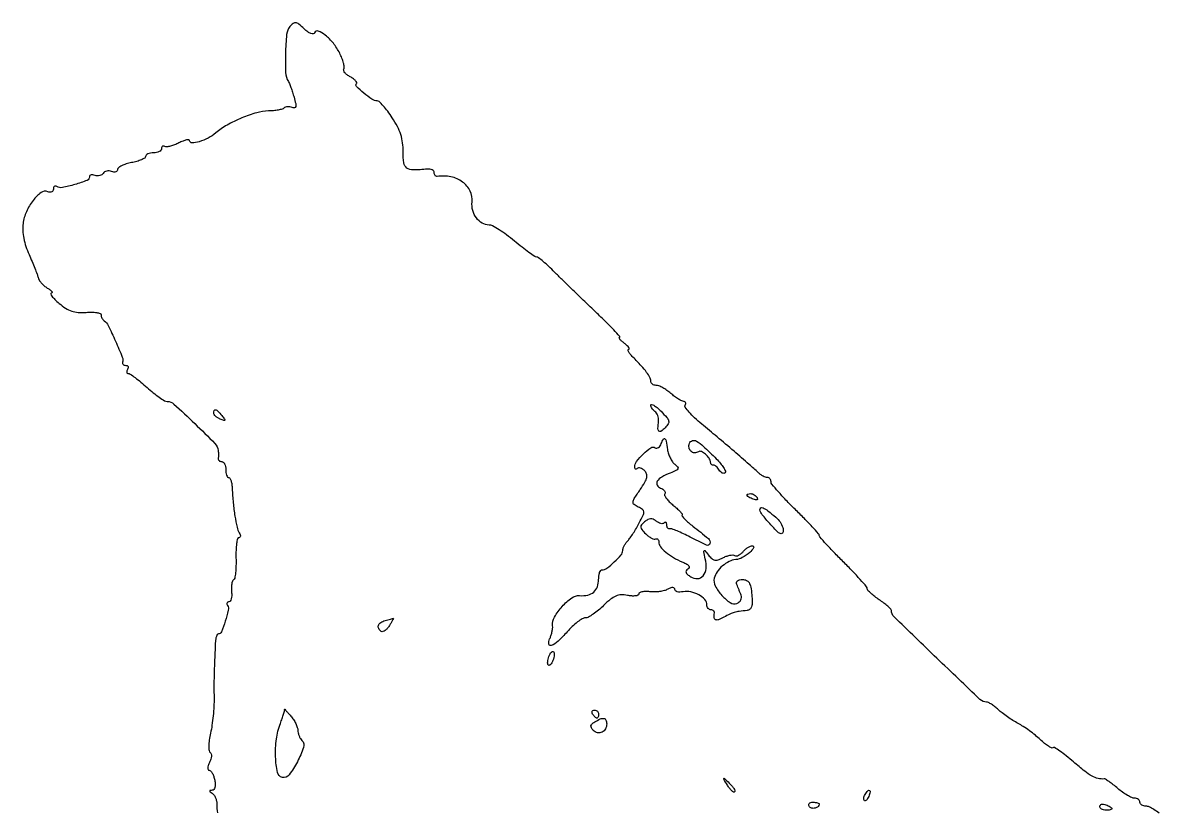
# Model space of a CAD drawing. Extents: x 0 to 356, y 0 to 429.
# Drawn here: x 1.4 to 284.8, y 232.5 to 429.5 of the extents above; entities that cross this region are included whole.
import ezdxf

# ---------------------------------------------------------------- set-up
doc = ezdxf.new("R2010")
doc.units = 0

msp = doc.modelspace()

# ---------------------------------------------------------------- linework, layer by layer
msp.add_lwpolyline([(284.811396, 232.302653, 0.024999), (283.480779, 233.192187, 0.025353), (282.286939, 233.826818, 0.109915), (281.508658, 234, -0.064463), (280.931878, 234.074672, -0.082148), (280.443168, 234.29375, -0.09877), (280.116224, 234.618643, -0.148999), (280, 235, 0.133438), (279.896384, 235.381344, 0.100502), (279.605065, 235.70625, 0.08749), (279.169292, 235.924863, 0.072739), (278.655539, 236, -0.108043), (277.957306, 236.15266, -0.024353), (276.872213, 236.716463, -0.024148), (275.657956, 237.505393, -0.02135), (274.47261, 238.439023, 0.010272), (273.34395, 239.369237, 0.014624), (272.301364, 240.144709, 0.010541), (271.41342, 240.738199, 0.168844), (271.06707, 240.820602, -0.084682), (269.578925, 240.921959, -0.067461), (268.077339, 241.507278, -0.041155), (266.219428, 242.747666, -0.010623), (263.443261, 245.049108, 0.010477), (261.614381, 246.566152, 0.017112), (259.995242, 247.764876, 0.011155), (258.645675, 248.650544, 0.349201), (258.274964, 248.608297, -0.32121), (257.94021, 248.55297, -0.02854), (257.152718, 248.998507, -0.028871), (256.1908, 249.699352, -0.017891), (255.142523, 250.624642, 0.019612), (253.919585, 251.696637, 0.012577), (252.422625, 252.847318, 0.01264), (250.897527, 253.901741, 0.023026), (249.594073, 254.671766, -0.017964), (248.333143, 255.399558, -0.012068), (246.944675, 256.316269, -0.012164), (245.641872, 257.270149, -0.02343), (244.655511, 258.106313, 0.019433), (243.814035, 258.83129, 0.02328), (242.96652, 259.44373, 0.022885), (242.217087, 259.886304, 0.122527), (241.76009, 260, -0.19228), (240.102385, 260.66196, -0.001458), (229.364978, 270.923943, -0.00141), (218.668123, 281.265239, -0.201434), (217.997125, 282.843801, 0.196264), (217.850351, 283.198863, 0.016513), (217.115533, 283.894742, 0.019996), (216.147249, 284.686084, 0.014077), (215, 285.5, -0.016474), (213.852922, 286.322088, -0.022754), (212.884467, 287.138269, -0.020404), (212.162116, 287.862332, -0.187055), (212.002875, 288.268576, 0.178507), (211.821166, 288.755703, 0.00448), (210.238345, 290.562969, 0.009071), (208.299569, 292.659222, 0.005993), (206, 295, -0.004877), (203.700397, 297.33039, -0.007521), (201.7625, 299.394164, -0.003119), (200.152958, 301.18306, -0.183632), (200, 301.585495, 0.185367), (199.846029, 301.986538, 0.00319), (198.2375, 303.749845, 0.007637), (196.299602, 305.783954, 0.004953), (194, 308.07914, -0.008133), (191.70104, 310.403059, -0.011925), (189.7625, 312.526606, -0.00739), (188.223853, 314.348703, -0.173324), (188, 314.975069, 0.089402), (187.929468, 315.366381, 0.095148), (187.727232, 315.698927, 0.099848), (187.425681, 315.921412, 0.109589), (187.071429, 316, -0.094089), (186.623267, 316.085087, -0.03247), (186.024312, 316.367188, -0.03091), (185.388986, 316.771628, -0.031238), (184.810727, 317.25, 0.008988), (182.551418, 319.2949, 0.002204), (178.759517, 322.575578, 0.00234), (174.562955, 326.140188, 0.003079), (170.699169, 329.350692, -0.016206), (168.940767, 330.891572, -0.025581), (167.548188, 332.334415, -0.023055), (166.581598, 333.55341, -0.303291), (166.562231, 334.100692, 0.077488), (166.707165, 334.44454, 0.155123), (166.688627, 334.735828, 0.185818), (166.512806, 334.928851, 0.116664), (166.212027, 335, -0.118998), (165.72404, 335.117807, -0.02079), (164.894766, 335.5875, -0.021536), (163.949311, 336.234293, -0.017853), (163, 337, 0.026119), (162.018225, 337.765465, 0.027277), (160.975695, 338.4125, 0.02829), (160.018811, 338.868081, 0.097252), (159.34699, 339, -0.07581), (158.832361, 339.07848, -0.089199), (158.395678, 339.306148, -0.100731), (158.103758, 339.64475, -0.128377), (158, 340.042206, 0.121647), (157.764028, 340.997755, 0.038079), (156.974329, 342.256415, 0.026822), (155.636324, 343.877297, 0.009557), (153.561439, 346.048007, -0.021404), (152.877544, 346.798286, -0.049868), (152.450739, 347.426602, -0.114446), (152.339464, 347.830028, -0.426342), (152.502568, 348, 0.409937), (152.64534, 348.140699, 0.16153), (152.553643, 348.431283, 0.053984), (152.128124, 348.903119, 0.020389), (151.44113, 349.468197, -0.017242), (150.743294, 350.034869, -0.040648), (150.275436, 350.514453, -0.095034), (150.102433, 350.829428, -0.494851), (150.198651, 350.968197, 0.633211), (150.282047, 351.167475, 0.004949), (148.759441, 352.826595, 0.009441), (146.792444, 354.849862, 0.005218), (144.318128, 357.25, -0.001521), (141.526948, 359.917732, -0.001273), (138.58041, 362.765625, -0.001284), (135.899599, 365.38333, -0.00352), (134.024313, 367.25, 0.009596), (132.545502, 368.686667, 0.013726), (131.175819, 369.898438, 0.009565), (130.001782, 370.843426, 0.166153), (129.543617, 371, -0.150832), (129.06133, 371.148875, -0.006558), (127.599181, 372.175, -0.010652), (125.886115, 373.467434, -0.007348), (124, 375, 0.014625), (122.05791, 376.531671, 0.018524), (120.173534, 377.825, 0.016781), (118.545373, 378.780932, 0.124979), (117.682648, 379, -0.132383), (115.957744, 379.464843, -0.102322), (114.501498, 380.769126, -0.094051), (113.593748, 382.653563, -0.092245), (113.430957, 384.7529, 0.140564), (112.953115, 387.491939, 0.122119), (111.081655, 389.736265, 0.107629), (108.153136, 391.038017, 0.090357), (104.75, 391.118421, -0.146169), (104.464442, 391.156824, -0.119485), (104.220312, 391.347001, -0.097911), (104.056153, 391.665465, -0.070303), (104, 392.062858, 0.169647), (103.863406, 392.453856, 0.108035), (103.485938, 392.761211, 0.083863), (102.919401, 392.93696, 0.058778), (102.25, 392.947704, -0.021288), (98.729892, 392.740469, -0.161896), (97.167016, 393.232109, -0.205676), (96.41115, 394.495027, -0.037203), (96.24552, 397.286972, 0.036859), (96.114954, 399.513723, 0.044478), (95.655574, 401.556973, 0.041709), (94.812176, 403.588978, 0.02696), (93.522278, 405.786972, 0.014752), (92.384416, 407.400851, 0.020845), (91.271398, 408.762423, 0.017641), (90.290099, 409.790228, 0.19576), (89.774843, 410, -0.1466), (88.458354, 410.394473, -0.027846), (86.424868, 411.901966, -0.024061), (84.617942, 413.557568, -0.412915), (84.619558, 414.286225, 0.313078), (84.672864, 414.581551, 0.08014), (84.388335, 415.008175, 0.05317), (83.82841, 415.495745, 0.029708), (83.057638, 415.969153, -0.038771), (82.285516, 416.462862, -0.059857), (81.715257, 417.01139, -0.081141), (81.417298, 417.527803, -0.232816), (81.455941, 417.928711, 0.175456), (81.562094, 418.436206, 0.029273), (81.361303, 419.428233, 0.029033), (80.972077, 420.617531, 0.022104), (80.41485, 421.870232, 0.052002), (78.842683, 424.341209, 0.055016), (76.820668, 426.383204, 0.082759), (75.057663, 427.381549, 0.422545), (74.147495, 426.942486, -0.291166), (73.827474, 426.682434, -0.122645), (73.253617, 426.756498, -0.066074), (72.460385, 427.194365, -0.029471), (71.542382, 427.960184, 0.01714), (70.202541, 429.135107, 0.134688), (69.453103, 429.467873, 0.209749), (68.80696, 429.293632, 0.050335), (67.997008, 428.496394, 0.149834), (67.187374, 426.555891, 0.017369), (66.886814, 421.797582, 0.0184), (66.92707, 417.033228, 0.127771), (67.609298, 414.823152, -0.043385), (67.874565, 414.29685, -0.008345), (68.254614, 413.29764, -0.008829), (68.659191, 412.113023, -0.008037), (69.035187, 410.877309, -0.013333), (69.441356, 409.303925, -0.103753), (69.45583, 408.550271, -0.324943), (69.15618, 408.268377, -0.123858), (68.553806, 408.340979, 0.055695), (67.983691, 408.489674, 0.055579), (67.394408, 408.509017, 0.060901), (66.874609, 408.403712, 0.116461), (66.514284, 408.181099, -0.127255), (66.060549, 407.913942, -0.023161), (65.102988, 407.687028, -0.023602), (63.928782, 407.522553, -0.01949), (62.666518, 407.455594, 0.066403), (59.728398, 407.021649, 0.028834), (55.994278, 405.713772, 0.028785), (52.315481, 403.927154, 0.048544), (49.5, 401.973278, -0.055755), (47.611903, 400.702824, -0.047785), (45.390704, 399.801721, -0.059449), (43.575678, 399.48803, -0.42964), (43, 400.034316, 0.386021), (42.800208, 400.254538, 0.074395), (42.213249, 400.224394, 0.046073), (41.349479, 399.964836, 0.023651), (40.3217, 399.491875, -0.025498), (39.236041, 398.997127, -0.03247), (38.188777, 398.659705, -0.034119), (37.307726, 398.500688, -0.167523), (36.8217, 398.610195, 0.107145), (36.508687, 398.720955, 0.181316), (36.241374, 398.65777, 0.162667), (36.061925, 398.425327, 0.083929), (36, 398.059017, -0.182172), (35.847664, 397.654781, -0.09101), (35.4125, 397.311086, -0.070927), (34.765275, 397.07823, -0.050979), (34, 397, 0.0425), (33.234318, 396.934799, 0.062142), (32.5875, 396.738942, 0.081598), (32.149103, 396.4511, 0.209741), (32, 396.111291, -0.256887), (31.788462, 395.726727, -0.037322), (30.971875, 395.290763, -0.034546), (29.840903, 394.882132, -0.023055), (28.5, 394.565978, 0.027581), (27.159417, 394.237071, 0.040179), (26.028125, 393.790384, 0.046296), (25.226932, 393.300385, 0.236617), (25, 392.847698, -0.161899), (24.881107, 392.490141, -0.151516), (24.568782, 392.263363, -0.110412), (24.093748, 392.212173, -0.06354), (23.532025, 392.349337, 0.071476), (22.923505, 392.487779, 0.0744), (22.309272, 392.446232, 0.081667), (21.783661, 392.236882, 0.119365), (21.430874, 391.888152, -0.114215), (21.08325, 391.537469, -0.081877), (20.572782, 391.322281, -0.075783), (19.980959, 391.272284, -0.074993), (19.398849, 391.400442, 0.057203), (18.863273, 391.53841, 0.101926), (18.410912, 391.508825, 0.148201), (18.114098, 391.321612, 0.180373), (18, 391.015619, -0.309683), (17.405498, 390.147817, -0.020302), (14.374061, 389.113087, -0.022979), (11.254737, 388.341852, -0.189731), (9.843846, 388.596508, 0.117836), (9.52279, 388.702541, 0.186269), (9.24788, 388.622322, 0.154218), (9.062868, 388.359033, 0.076777), (9, 387.952028, -0.135067), (8.889642, 387.550951, -0.152233), (8.593085, 387.284685, -0.124064), (8.14421, 387.201788, -0.075684), (7.614757, 387.31759, 0.256436), (5.950195, 387.090404, 0.068247), (3.966542, 385.151537, 0.060099), (2.275269, 382.333133, 0.073403), (1.444494, 379.376035, 0.047151), (1.387137, 377.644127, 0.03226), (1.633863, 375.690492, 0.030412), (2.157135, 373.649102, 0.02894), (2.931134, 371.65117, -0.006081), (3.69432, 369.920384, -0.006718), (4.389448, 368.227874, -0.006287), (4.94487, 366.768636, -0.033954), (5.181834, 365.954497, 0.086675), (5.445365, 365.310224, 0.03851), (5.994039, 364.57048, 0.036615), (6.71119, 363.857555, 0.040895), (7.5, 363.285435, -0.021766), (8.20394, 362.81484, -0.066027), (8.61875, 362.416881, -0.238227), (8.67045, 362.17012, -0.329434), (8.5, 362.034214, 0.511127), (8.355327, 361.817736, 0.073184), (8.659281, 361.263972, 0.036665), (9.38412, 360.439857, 0.016461), (10.44649, 359.46359, 0.035153), (12.067405, 358.25677, 0.06183), (13.572172, 357.536901, 0.06261), (15.194016, 357.212101, 0.037), (17.171331, 357.214812, -0.021978), (18.615518, 357.260157, -0.037072), (19.822092, 357.155318, -0.044579), (20.674996, 356.937645, -0.336822), (20.88943, 356.611803, 0.086342), (20.929816, 356.226841, 0.053703), (21.100388, 355.804797, 0.05194), (21.366542, 355.411704, 0.063874), (21.69219, 355.111803, -0.125916), (22.707702, 353.914908, -0.009491), (24.513074, 350.020616, -0.007843), (26.206682, 346.00852, -0.176177), (26.25, 344.770352, 0.139295), (26.239155, 344.477354, 0.143488), (26.384524, 344.226291, 0.116548), (26.672979, 344.057717, 0.074342), (27.059017, 344, -0.108972), (27.413961, 343.921712, -0.182303), (27.6254, 343.70625, -0.161196), (27.656512, 343.3821, -0.082592), (27.5, 343, 0.060385), (27.32217, 342.615249, 0.124856), (27.301162, 342.286934, 0.184475), (27.43518, 342.068039, 0.158277), (27.690983, 341.976797, -0.145198), (28.177685, 341.8171, -0.009446), (29.396349, 340.939101, -0.013114), (30.822702, 339.81036, -0.009373), (32.360418, 338.476797, 0.013895), (33.924056, 337.145335, 0.018131), (35.429561, 336.021309, 0.015888), (36.727778, 335.183139, 0.136215), (37.387549, 335, -0.187012), (39.080191, 334.343967, -0.006651), (44.269113, 329.4827, -0.006989), (49.304066, 324.500948, -0.172263), (50.118421, 322.751011, -0.012909), (50.155087, 322.217074, -0.010687), (50.16727, 321.647172, -0.010833), (50.155933, 321.123992, -0.028325), (50.118421, 320.75, 0.137085), (50.151665, 320.464378, 0.119953), (50.328536, 320.220312, 0.101574), (50.626809, 320.056406, 0.075146), (51, 320, -0.191087), (51.381882, 319.848523, -0.088204), (51.70625, 319.4125, -0.068025), (51.926307, 318.765418, -0.048028), (52, 318, 0.03579), (52.054899, 317.234011, 0.05421), (52.220953, 316.5875, 0.070911), (52.463841, 316.144278, 0.236228), (52.75218, 316, -0.275386), (53.050238, 315.822366, -0.047647), (53.317174, 315.192187, -0.040164), (53.520683, 314.303703, -0.025782), (53.619312, 313.25, 0.013117), (53.861672, 309.691809, 0.015729), (54.282465, 306.361763, 0.015008), (54.805362, 303.600692, 0.084298), (55.368171, 302.213303, -0.050548), (55.59441, 301.748006, -0.109906), (55.646651, 301.356408, -0.185286), (55.523187, 301.10259, -0.190156), (55.263188, 301, 0.346182), (54.935749, 300.742425, 0.024484), (54.702506, 299.521487, 0.026275), (54.560325, 297.896337, 0.015961), (54.554906, 295.966766, -0.01437), (54.555638, 294.004243, -0.020758), (54.434518, 292.273668, -0.017152), (54.231668, 290.891152, -0.21242), (53.939263, 290.462463, 0.173247), (53.663071, 290.116792, 0.042008), (53.48143, 289.396659, 0.038145), (53.402105, 288.485681, 0.029994), (53.451015, 287.495697, -0.034826), (53.489005, 286.539543, -0.056047), (53.373807, 285.733111, -0.07734), (53.136065, 285.183469, -0.257523), (52.80347, 285, 0.111537), (52.495598, 284.930457, 0.183587), (52.313351, 284.739993, 0.159148), (52.289033, 284.453155, 0.080801), (52.429007, 284.114869, -0.195934), (52.632798, 282.903041, -0.022343), (51.891366, 280.171352, -0.019933), (50.923908, 277.51748, -0.304238), (50.152175, 277, 0.267015), (49.893908, 276.851489, 0.051092), (49.661999, 276.339063, 0.042238), (49.485265, 275.612048, 0.027337), (49.399309, 274.75, 0.001302), (49.194923, 269.900169, 0.004097), (49.092921, 266.644553, 0.005452), (49.059747, 263.93091, 0.00433), (49.081255, 261, -0.017963), (49.040746, 258.967232, -0.010875), (48.854129, 256.567112, -0.010889), (48.564708, 254.18935, -0.01878), (48.206961, 252.228465, 0.019882), (47.899804, 250.523612, 0.030792), (47.784886, 249.03276, 0.032197), (47.84156, 247.877264, 0.229886), (48.133041, 247.417776, -0.194602), (48.389888, 247.067584, -0.07894), (48.444564, 246.467541, -0.061931), (48.300806, 245.721611, -0.044355), (47.967521, 244.939312, 0.033987), (47.626531, 244.182761, 0.073651), (47.494845, 243.560249, 0.138175), (47.581377, 243.16051, 0.277566), (47.848239, 243, -0.212403), (48.234488, 242.828167, -0.056109), (48.63739, 242.265625, -0.046757), (48.994497, 241.457247, -0.033425), (49.244751, 240.5, -0.037864), (49.357853, 239.505059, -0.071169), (49.27356, 238.702139, -0.108526), (49.013016, 238.18008, -0.223071), (48.611328, 237.984687, 0.038306), (48.143281, 237.942282, 0.378324), (48.028676, 237.800706, 0.222599), (48.139731, 237.587866, 0.020189), (48.643492, 237.234687, -0.101525), (49.080166, 236.808337, -0.051455), (49.444793, 236.128314, -0.048111), (49.688982, 235.319527, -0.051991), (49.765567, 234.5, 0.048085), (49.948187, 232.366516, 0.041418)], format="xyb")
for points in [[(51.018999, 331.477108, -0.008807), (51.707299, 330.617386, -0.27071), (51.741192, 330.355597, -0.389672), (51.541716, 330.264678, -0.012731), (50.641444, 330.584097, -0.0442), (50.013435, 330.891147, -0.05126), (49.482174, 331.291272, -0.058677), (49.117443, 331.719384, -0.148172), (49, 332.106989, -0.097466), (49.129499, 332.765008, -0.389178), (49.469452, 332.925, -0.127361), (50.053128, 332.562498, -0.017238)], [(161.558442, 328.415584, -0.035752), (160.54187, 327.534853, -0.38311), (160.042043, 327.579594, -0.199711), (159.80067, 328.229592, -0.014782), (159.932696, 330.16141, 0.060393), (159.91708, 330.844954, 0.055675), (159.740011, 331.525015, 0.059505), (159.436947, 332.100357, 0.103752), (159.04785, 332.470427, -0.060835), (158.647032, 332.791314, -0.051038), (158.307806, 333.217565, -0.053231), (158.076811, 333.679326, -0.08961), (158, 334.104472, -0.480903), (158.208123, 334.270815, -0.082373), (158.751542, 334.049601, -0.040466), (159.575375, 333.446586, -0.018165), (160.558442, 332.532468, -0.015202), (162.009017, 330.990897, -0.122179), (162.456466, 330.134443, -0.203738), (162.332026, 329.381004, -0.05499)], [(162.152219, 323, 0.045575), (162.395761, 321.956628, 0.036379), (162.838464, 320.889132, 0.037581), (163.399799, 319.954754, 0.072647), (164, 319.324704, -0.050425), (164.699709, 318.65246, -0.30647), (164.751986, 318.178638, -0.165671), (164.289275, 317.740996, -0.016109), (162.847139, 317.136387, 0.038863), (160.752879, 316.144154, 0.120086), (159.625104, 315.074037, 0.273522), (159.588566, 314.128283, 0.179135), (160.430874, 313.388152, -0.055346), (160.989815, 313.0993, -0.0858), (161.38297, 312.726564, -0.11697), (161.553192, 312.332754, -0.184213), (161.484728, 311.97529, 0.251868), (161.457859, 311.528766, 0.048857), (161.881247, 310.807825, 0.041374), (162.597602, 309.976661, 0.027566), (163.54202, 309.145607, -0.016135), (164.501864, 308.339135, -0.025689), (165.2622, 307.583316, -0.023247), (165.790255, 306.944192, -0.311999), (165.801548, 306.656103, 0.326674), (165.820875, 306.362859, 0.018257), (166.46983, 305.643245, 0.022381), (167.371777, 304.79331, 0.013901), (168.5, 303.875044, -0.010927), (172.357932, 300.773013, -0.283633), (172.759556, 299.556913, -0.471995), (171.91713, 299.144728, -0.013664), (167.846905, 301.132383, 0.009977), (166.12712, 301.987984, 0.01399), (164.556591, 302.677536, 0.010233), (163.236749, 303.182289, 0.153201), (162.75, 303.202144, -0.161703), (162.464853, 303.218518, -0.13376), (162.220313, 303.402088, -0.101401), (162.055657, 303.735417, -0.064264), (162, 304.166667, 0.057388), (161.953729, 304.56848, 0.172529), (161.806715, 304.79734, 0.253554), (161.592176, 304.832285, 0.113033), (161.342009, 304.675343, -0.171918), (160.989854, 304.507446, -0.082297), (160.483088, 304.537806, -0.066538), (159.904134, 304.753708, -0.050768), (159.342009, 305.131121, 0.06381), (158.623524, 305.586874, 0.123276), (157.959445, 305.716323, 0.11256), (157.271733, 305.52082, 0.04793), (156.475458, 304.979632, 0.040284), (155.686907, 304.210012, 0.202792), (155.499096, 303.637268, 0.15777), (155.760026, 303.013604, 0.022277), (156.725458, 301.985066, 0.031528), (157.459848, 301.354534, 0.042891), (158.199041, 300.890388, 0.04959), (158.841984, 300.63667, 0.202315), (159.25, 300.686895, -0.14867), (159.534589, 300.752494, -0.184136), (159.779687, 300.639247, -0.130305), (159.945098, 300.346719, -0.063956), (160, 299.91926, 0.168112), (160.40249, 298.756003, 0.051542), (161.714253, 297.401071, 0.044049), (163.633908, 296.057808, 0.032315), (165.966116, 294.908398, -0.027548), (166.986686, 294.417444, -0.108473), (167.508341, 293.96032, -0.25142), (167.568409, 293.541652, -0.168337), (167.256005, 293.15822, 0.112639), (166.849285, 292.757548, 0.23448), (166.802544, 292.326115, 0.133328), (167.147947, 291.84005, 0.032423), (167.954611, 291.260419, 0.150203), (169.671163, 290.803649, 0.215698), (171.058602, 291.49623, 0.152151), (171.77367, 293.281688, 0.075669), (171.596329, 295.737014, -0.003695), (171.211483, 297.492909, -0.234302), (171.28793, 297.789912, -0.463917), (171.502743, 297.787728, -0.006797), (172.402704, 296.670954, 0.043732), (173.235101, 295.781222, 0.134505), (173.966033, 295.415558, 0.131624), (174.791131, 295.4695, 0.041116), (175.938709, 295.967198, -0.034102), (176.807223, 296.358411, -0.03973), (177.678083, 296.60471, -0.043709), (178.431216, 296.687008, -0.144762), (178.90736, 296.557255, 0.169082), (179.33045, 296.463275, 0.07755), (179.881993, 296.616637, 0.063573), (180.47227, 296.980958, 0.049571), (181.009138, 297.51101, -0.039128), (181.562639, 298.080752, -0.038151), (182.202616, 298.562609, -0.040734), (182.830746, 298.895781, -0.101916), (183.33673, 299, -0.566733), (183.654578, 298.469267, -0.096415), (182.719566, 297.32205, -0.047163), (180.822575, 296.022946, -0.108592), (179.174102, 295.531244, 0.099738), (177.538178, 295.074333, 0.061469), (175.876065, 293.951896, 0.061237), (174.52928, 292.452205, 0.096217), (173.829104, 290.874024, 0.180713), (174.083132, 288.958418, 0.060949), (175.725836, 286.61384, 0.062239), (177.814342, 284.805681, 0.243569), (179.457023, 284.621882, 0.082227), (180.048048, 284.968564, 0.093953), (180.464171, 285.473919, 0.102872), (180.642359, 286.057207, 0.119988), (180.557471, 286.629042, 0.000098), (180.305953, 287.24724, 0.00006), (180.009609, 287.97496, 0.00006), (179.71636, 288.694582, 0.000108), (179.47524, 289.285714, -0.127231), (179.404403, 289.809568, -0.180596), (179.617754, 290.223375, -0.129914), (180.124449, 290.48655, -0.055221), (180.89064, 290.571429, -0.106667), (181.852376, 290.363896, -0.151021), (182.503633, 289.787099, -0.090489), (182.922882, 288.692213, -0.022536), (183.191826, 286.785714, -0.019667), (183.295279, 284.931948, -0.076183), (183.14005, 283.794655, -0.144056), (182.720231, 283.145219, -0.154034), (182.026426, 282.847686, 0.009579), (180.052355, 282.612432, 0.036295), (178.837339, 282.353044, 0.040756), (177.743625, 281.935922, 0.01438), (176.25, 281.168585, -0.031155), (174.903025, 280.532728, -0.204555), (174.17305, 280.550823, -0.278743), (173.821443, 281.066109, -0.052975), (173.881579, 282.25, 0.137085), (173.848335, 282.535622, 0.119953), (173.671464, 282.779688, 0.101574), (173.373191, 282.943594, 0.075146), (173, 283, -0.125138), (172.618624, 283.096967, -0.10078), (172.29375, 283.369964, -0.090277), (172.07541, 283.778323, -0.077892), (172, 284.259453, 0.191368), (171.483923, 285.558459, 0.07805), (169.95436, 286.742335, 0.071715), (167.964211, 287.490783, 0.102047), (166.080641, 287.51553, -0.043805), (165.283745, 287.4334, -0.071546), (164.611188, 287.519758, -0.103323), (164.16239, 287.751396, -0.225829), (164, 288.092601, 0.193687), (163.866132, 288.425216, 0.197076), (163.540379, 288.569269, 0.097381), (162.995483, 288.477443, 0.031871), (162.25, 288.140209, -0.059617), (161.383781, 287.804781, -0.028192), (160.20625, 287.573442, -0.027457), (158.931215, 287.467727, -0.034756), (157.75, 287.516969, 0.030286), (156.696161, 287.570331, 0.049518), (155.807813, 287.473191, 0.066622), (155.194728, 287.255686, 0.281293), (155, 286.936944, -0.305377), (154.798005, 286.637055, -0.068238), (154.168179, 286.476904, -0.048936), (153.253766, 286.463239, -0.028644), (152.168269, 286.616346, 0.05874), (150.601564, 286.742031, 0.091675), (149.284341, 286.447291, 0.071575), (147.942806, 285.632383, 0.024159), (146.245192, 284.091346, -0.021849), (144.953587, 282.907948, -0.025689), (143.629138, 281.908083, -0.025904), (142.442656, 281.191237, -0.123545), (141.680515, 281, 0.138072), (140.921526, 280.786336, 0.026822), (139.73727, 279.971875, 0.026663), (138.418725, 278.839935, 0.021892), (137.134144, 277.5, -0.024856), (134.887375, 275.184043, -0.092417), (133.179725, 274.097791, -0.494279), (132.562932, 274.464072, -0.143368), (132.781028, 275.75, 0.032777), (133.099095, 276.529834, 0.024288), (133.350337, 277.426562, 0.024741), (133.504907, 278.300099, 0.049574), (133.523525, 279, -0.147959), (134.020274, 281.20776, -0.053399), (135.91415, 283.850517, -0.053395), (138.280554, 285.992293, -0.178135), (140.264034, 286.554827, 0.072194), (142.279039, 286.691894, 0.125038), (143.773504, 287.433892, 0.131665), (144.683735, 288.766239, 0.084582), (145, 290.622445, -0.033853), (145.061731, 291.533136, -0.051762), (145.248803, 292.301593, -0.067247), (145.521974, 292.830796, -0.244713), (145.84699, 293, 0.161075), (147.043994, 293.395886, 0.027683), (148.907771, 294.947222, 0.026939), (150.587089, 296.688051, 0.180304), (151, 297.795867, -0.085553), (151.086669, 298.298682, -0.033513), (151.367188, 298.946965, -0.031958), (151.771631, 299.622787, -0.034396), (152.25, 300.224198, 0.031107), (152.841467, 300.957851, 0.010376), (153.615488, 302.100081, 0.010282), (154.422362, 303.403675, 0.011546), (155.14315, 304.69049, 0.011316), (156.115479, 306.629232, 0.127936), (156.2745, 307.466254, 0.229035), (155.945532, 308.044764, 0.045531), (154.878833, 308.644864, -0.054758), (153.831204, 309.259891, -0.26596), (153.566536, 309.867759, -0.114618), (153.879565, 310.759837, -0.007889), (155.357355, 313.008094, 0.016287), (156.535577, 314.86791, 0.07452), (157.012563, 316.050571, 0.140429), (156.973562, 316.927657, 0.124631), (156.478227, 317.697982, 0.047436), (155.949354, 318.105536, 0.065991), (155.406563, 318.35445, 0.084467), (154.933445, 318.416133, 0.188825), (154.606556, 318.273222, -0.096583), (154.375273, 318.117416, -0.242032), (154.178176, 318.132161, -0.192622), (154.043384, 318.312969, -0.065099), (154, 318.644772, -0.165778), (154.47342, 320.0334, -0.038475), (156.149451, 321.891037, -0.036322), (158.020876, 323.426867, -0.300642), (159.066676, 323.458792, 0.163336), (159.475968, 323.363062, 0.12167), (159.916902, 323.517155, 0.093869), (160.324431, 323.908813, 0.062997), (160.630601, 324.479746, -0.030872), (161.153413, 325.625355, -0.499312), (161.51357, 325.681537, -0.157964), (161.824113, 325.093693, -0.008612)], [(174.335891, 320.68599, -0.021239), (175.376523, 319.548314, -0.034155), (176.150662, 318.486837, -0.037678), (176.610789, 317.61691, -0.308405), (176.531518, 317.198185, -0.182298), (176.223648, 317.058936, -0.124489), (175.842149, 317.129768, -0.090236), (175.440022, 317.411579, -0.056554), (175.083824, 317.864371, 0.035609), (174.727793, 318.358088, 0.043395), (174.326106, 318.761962, 0.048983), (173.939126, 319.028695, 0.161031), (173.638197, 319.08541, -0.117201), (173.388253, 319.110563, -0.102742), (173.162491, 319.245402, -0.094893), (172.995778, 319.47006, -0.084271), (172.914963, 319.75, 0.113821), (172.537039, 320.819852, 0.070141), (171.666546, 321.84025, 0.077871), (170.659796, 322.484167, 0.246619), (169.886693, 322.429973, -0.151673), (168.892561, 322.173455, -0.180475), (168.00746, 322.553563, -0.166234), (167.540135, 323.454288, -0.129607), (167.660457, 324.557548, -0.232357), (168.381693, 325.22646, -0.207067), (169.404154, 325.106077, -0.058019), (171.097185, 323.841666, -0.007517)], [(184.492921, 311.011454, -0.1144), (184.606889, 310.674071, -0.32948), (184.487528, 310.474315, -0.155351), (184.131719, 310.443138, -0.036408), (183.551938, 310.618443, -0.029964), (182.48003, 311.105273, -0.168622), (182.057392, 311.558518, -0.444011), (182.201747, 311.882327, -0.079093), (182.940983, 312, -0.088797), (183.34605, 311.927491, -0.053277), (183.78502, 311.709615, -0.051183), (184.189428, 311.389589, -0.061454)], [(189.206679, 306.091007, -0.069093), (190.233168, 304.931753, -0.067728), (190.913361, 303.529073, -0.106821), (191.02726, 302.43178, -0.382521), (190.545455, 302, -0.201861), (189.698632, 302.356403, -0.011028), (187.683146, 304.5112, -0.014462), (185.80922, 306.731373, -0.112361), (185.225223, 307.945542, -0.317684), (185.421804, 308.422873, -0.255566), (185.990147, 308.459588, -0.056193), (187.234635, 307.699704, -0.011914)], [(92.808323, 279.064683, -0.03931), (92.286983, 278.35981, -0.058328), (91.719775, 277.843076, -0.076535), (91.194853, 277.576717, -0.221094), (90.799849, 277.6237, -0.128857), (90.141029, 278.31559, -0.214321), (90.075952, 279.103929, -0.166384), (90.648715, 279.827418, -0.079114), (91.75, 280.310674, 0.002396), (92.439139, 280.494298, 0.003215), (93.061864, 280.667734, 0.002226), (93.582224, 280.818781, 0.033735), (93.758474, 280.883999, -0.694022), (93.80332, 280.838597, -0.011783), (93.585987, 280.397425, -0.012743), (93.254022, 279.799438, -0.006496)], [(133.6, 270.4, -0.03436), (133.316012, 269.78902, -0.066301), (132.996127, 269.355957, -0.11331), (132.69517, 269.160268, -0.291964), (132.452923, 269.213744, -0.168083), (132.304005, 269.520191, -0.04665), (132.289877, 270.062207, -0.041541), (132.389096, 270.717782, -0.033304), (132.6, 271.4, -0.03436), (132.883988, 272.01098, -0.066301), (133.203873, 272.444043, -0.11331), (133.50483, 272.639732, -0.291964), (133.747077, 272.586256, -0.168083), (133.895995, 272.279809, -0.04665), (133.910123, 271.737793, -0.041541), (133.810904, 271.082218, -0.033304)], [(69.977764, 252.95, 0.053108), (70.058316, 252.28454, 0.037784), (70.282009, 251.566772, 0.0383), (70.604308, 250.90666, 0.063744), (70.982266, 250.417734, -0.284417), (71.395734, 248.661338, -0.040786), (69.876588, 245.113128, -0.04079), (67.802352, 241.859819, -0.285756), (66.121466, 241.217527, -0.304141), (64.886475, 242.444607, -0.04025), (64.43113, 246.297049, -0.041866), (64.639811, 250.782707, -0.058645), (65.620942, 254.668439, 0.007548), (66.072202, 255.90703, 0.011225), (66.426253, 257.005335, 0.006496), (66.688365, 257.929356, 0.181375), (66.664895, 258.174534, -0.846699), (66.695331, 258.19626, -0.00821), (67.055969, 257.823714, -0.007058), (67.575689, 257.25295, -0.003379), (68.227764, 256.506096, -0.033248), (68.890645, 255.624132, -0.030193), (69.454529, 254.633978, -0.031498), (69.849432, 253.685014, -0.079422)], [(145, 257, -0.042167), (144.967655, 256.617151, -0.061769), (144.870461, 256.29375, -0.081139), (144.727648, 256.07446, -0.210953), (144.559017, 256, -0.151918), (144.34829, 256.065539, -0.038439), (144.066025, 256.29375, -0.035638), (143.768994, 256.617226, -0.029505), (143.5, 257, -0.082592), (143.343488, 257.3821, -0.161196), (143.3746, 257.70625, -0.182303), (143.586039, 257.921712, -0.108972), (143.940983, 258, -0.093332), (144.345238, 257.923877, -0.09642), (144.688914, 257.70625, -0.099167), (144.918938, 257.381556, -0.105053)], [(147, 254.559017, -0.12), (146.69074, 253.28899, -0.160782), (145.848963, 252.465786, -0.172886), (144.732086, 252.339014, -0.139911), (143.671227, 252.928773, -0.057656), (143.190353, 253.535476, -0.180521), (143.089722, 254.037491, -0.166155), (143.341083, 254.510265, -0.047299), (144.008359, 255.026328, -0.031526), (145.403599, 255.7899, -0.149261), (146.295488, 255.916843, -0.262938), (146.814131, 255.50663, -0.097147)], [(178.902621, 237.569288, -0.342991), (178.628468, 237.534961, -0.056956), (178.175905, 237.879045, -0.042367), (177.642413, 238.484545, -0.024195), (177.100391, 239.295478, -0.001303), (176.201648, 240.800919, -0.342804), (176.219485, 240.942993, -0.406252), (176.349181, 240.94476, -0.001428), (177.578723, 239.77381, -0.025624), (178.234722, 239.077655, -0.040938), (178.711038, 238.414178, -0.049795), (178.969679, 237.866648, -0.289503)], [(212.345077, 236.456872, -0.035865), (212.083816, 235.899181, -0.069269), (211.786868, 235.507038, -0.118528), (211.50546, 235.335123, -0.281567), (211.276326, 235.390341, -0.156651), (211.142323, 235.651151, -0.070517), (211.133355, 236.040231, -0.059701), (211.242038, 236.490157, -0.049364), (211.458881, 236.933469, -0.030391), (212.120758, 237.871774, -0.36195), (212.525317, 237.954259, -0.344086), (212.696703, 237.564815, -0.029555)], [(200, 234.559017, -0.211827), (199.716404, 233.919648, -0.127879), (198.969093, 233.529206, -0.122608), (198.101938, 233.54388, -0.191362), (197.510081, 233.983688, -0.136093), (197.397824, 234.36964, -0.190788), (197.524436, 234.701458, -0.140899), (197.890269, 234.925389, -0.067432), (198.440983, 235, -0.026751), (199.038367, 234.968016, -0.042195), (199.542039, 234.870461, -0.051652), (199.89701, 234.729146, -0.279105)], [(273, 233.393011, -0.289661), (272.903916, 233.241071, -0.046727), (272.559375, 233.115447, -0.039339), (272.074824, 233.028469, -0.024748), (271.5, 233, -0.062722), (270.926468, 233.07223, -0.08088), (270.440625, 233.284531, -0.098158), (270.115494, 233.599211, -0.152681), (270, 233.968615, -0.184534), (270.122486, 234.289193, -0.147206), (270.440625, 234.483616, -0.100118), (270.925634, 234.511135, -0.055937), (271.5, 234.361626, -0.02136), (272.074558, 234.112506, -0.030395), (272.559375, 233.839659, -0.030693), (272.912889, 233.579329, -0.222225)]]:
    msp.add_lwpolyline(points, format="xyb", close=True)

doc.saveas('drawing.dxf')
